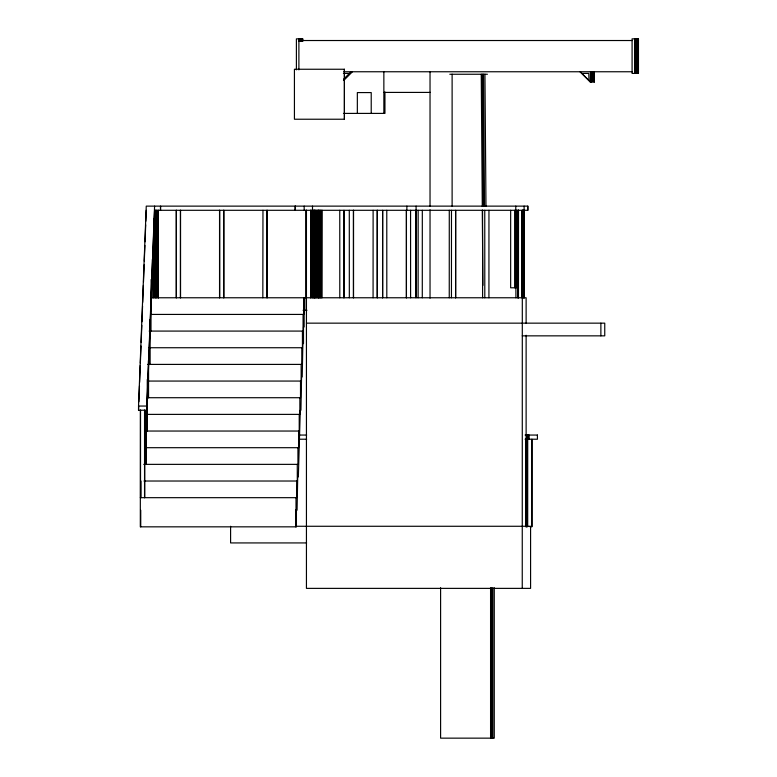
<?xml version="1.0" encoding="UTF-8"?>
<svg xmlns="http://www.w3.org/2000/svg" width="777" height="777" viewBox="0 0 777 777"><rect width="100%" height="100%" fill="white"/><g stroke="black" fill="none" stroke-linecap="round" stroke-linejoin="round"><path stroke-width="1.17" d="M157.954 219.881L158.236 297.766L158.246 210.295L158.12 212.694M138.539 406.05L146.261 206.128L527.845 206.128L527.845 210.295L154.584 210.295L146.863 410.217L138.539 410.217L138.539 406.05L146.863 406.05L154.584 206.128M138.539 410.217L138.675 406.585M138.869 401.738L139.471 385.984M139.617 382.352L140.268 365.384M140.365 362.966L141.016 345.998M141.161 342.366L141.812 325.398M141.958 321.765L142.56 306.012M142.706 302.379L143.356 285.421M143.502 281.779L144.153 264.821M144.289 261.189L144.901 245.435M145.046 241.802L145.697 224.835M145.833 221.202L146.261 210.295M343.822 78.924L351.126 71.756M344.133 79.71L352.059 71.756M343.453 80.497L352.224 71.756M298.912 40.521L632.313 40.521M344.415 69.25L294.425 69.25L294.434 119.231L344.415 119.231L344.415 69.25L344.405 119.231M343.735 71.756L632.313 71.756M343.405 73.417L349.465 73.417M581.701 73.417L588.811 73.417L588.947 80.497M449.796 74.252L487.422 74.252M590.034 80.497L591.705 82.168L591.705 71.756M580.04 71.756L590.452 82.168L590.607 71.756M592.482 73.417L592.482 80.497L594.298 82.168L594.298 71.756M383.857 92.414L430.477 92.414M343.453 113.403L384.945 113.403L384.945 91.987M151.661 297.766L526.126 297.766L526.126 323.154M303.069 310.256L306.973 310.256M151.02 314.423L303.729 314.423L303.729 297.766M306.439 323.154L604.749 323.154L604.749 335.849L522.251 335.849M149.165 331.08L303.079 331.08L303.079 314.423M149.165 347.737L302.438 347.737L302.438 331.08M147.62 364.403L301.797 364.403L301.797 347.737M147.883 381.06L301.155 381.06L301.155 364.403M147.805 397.717L300.505 397.717L300.505 381.06M147.154 414.384L299.864 414.384L299.864 397.717M145.309 431.041L299.223 431.041L299.223 414.384M298.941 435.052L306.653 435.052M525.097 435.052L537.451 435.052M298.941 439.219L306.653 439.219M525.097 439.219L537.451 439.219L537.393 435.052M145.309 447.698L298.582 447.698L298.582 431.041M143.755 464.364L297.931 464.364L297.931 447.698M144.017 481.021L297.29 481.021L297.29 464.364M140.316 497.678L296.649 497.678L296.649 481.021M295.464 526.272L530.584 526.272L530.584 588.374L306.439 588.374L306.439 210.295M529.807 526.68L531.886 526.68L531.886 439.219L531.856 526.68M306.604 542.929L230.594 542.929L230.594 526.272M580.196 71.756L590.607 82.168M484.945 74.184L485.984 206.488M483.508 74.184L484.547 206.488M482.342 74.184L483.381 206.488M481.254 74.184L482.284 206.488M482.313 210.13L482.905 285.392M158.12 248.64L158.372 297.766L158.226 210.295L158.236 297.766M638.276 38.85L638.276 73.417M637.023 38.85L637.023 73.417M636.839 38.85L636.839 73.417M635.858 38.85L635.858 73.417M635.673 38.85L635.673 73.417M634.77 38.85L634.77 73.417M634.586 38.85L634.586 73.417M600.874 323.154L600.874 335.849M594.143 71.756L594.143 82.168M592.861 71.756L592.861 82.168L592.705 71.756M591.54 71.756L591.54 82.168M590.452 71.756L590.452 82.168M529.166 435.052L529.166 439.219M528.399 435.052L528.399 439.219M528.243 435.052L528.243 439.219M527.777 206.128L527.777 210.295M527.719 439.219L527.69 526.68M527.476 435.052L527.476 439.219M526.748 439.219L526.787 526.68M526.553 435.052L526.524 526.68L526.495 439.219M526.272 439.219L526.272 526.68M526.126 335.246L526.126 526.272M525.99 439.219L526.019 526.68M525.767 439.219L525.738 526.68M524.32 210.295L524.349 297.766M524.116 206.128L524.096 297.766L524.067 210.295M523.815 210.295L523.844 297.766M523.591 210.295L523.552 297.766M522.863 210.295L522.834 297.766M522.61 210.295L522.581 297.766M522.358 297.766L522.329 210.295L522.251 588.374M522.105 210.295L522.076 297.766M518.521 210.295L518.444 297.766L518.414 210.295M518.191 210.295L518.113 297.766M518.084 210.295L518.084 297.766M517.938 210.295L517.909 297.766M516.365 210.295L516.365 287.791L510.654 287.791L510.654 210.295M515.889 286.975L515.918 297.766M515.782 206.128L515.792 287.791M515.394 210.295L515.394 287.791M514.821 210.295L514.821 287.791M494.269 587.694L494.269 738.15L440.598 738.15L440.598 587.694M492.832 587.694L492.832 738.15M491.666 587.694L491.666 738.15M490.569 587.694L490.569 738.15M488.956 210.295L488.927 297.766M484.761 210.295L484.799 297.766M482.566 210.295L482.604 297.766M452.117 74.174L452.117 206.158M451.476 210.295L451.447 297.766M449.281 210.295L449.252 297.766M430.031 71.756L430.031 206.158M430.031 209.79L430.031 298.174M422.319 210.295L422.29 297.766M418.162 210.295L418.123 297.766M416.093 206.128L415.967 297.766L415.928 210.295M410.567 210.295L410.596 297.766M406.866 206.128L406.866 210.295M406.429 210.295L406.429 297.766M406.4 210.295L406.4 297.766M386.781 210.295L386.81 297.766M383.857 71.756L383.857 113.403M377.272 210.295L377.272 297.766M377.243 210.295L377.243 297.766M373.115 210.295L373.077 297.766M371.221 113.403L371.221 92.58L357.342 92.58L357.342 113.403M353.496 210.295L353.496 297.766M353.457 210.295L353.457 297.766M349.291 210.295L349.329 297.766M339.763 210.295L339.792 297.766M322.222 210.295L322.086 297.766M321.105 210.295L321.105 297.766M320.969 210.295L320.969 297.766M319.988 210.295L319.988 297.766M319.842 210.295L319.842 297.766M318.871 210.295L318.871 297.766M318.725 210.295L318.725 297.766M318.162 210.295L318.162 297.766M318.026 210.295L318.026 297.766M317.045 210.295L316.899 297.766M315.928 210.295L315.928 297.766M315.783 210.295L315.783 297.766M314.802 210.295L314.802 297.766M314.666 210.295L314.666 297.766M314.102 210.295L314.102 297.766M313.966 210.295L313.966 297.766M312.985 210.295L312.985 297.766M312.84 210.295L312.84 297.766M312.5 206.128L312.5 210.295M311.723 210.295L311.868 297.766M310.742 210.295L310.742 297.766M310.635 210.295L310.606 297.766M306.264 210.295L306.264 297.766M306.119 210.295L306.119 297.766M304.739 297.766L304.739 310.256M304.37 297.766L304.37 310.256M304.176 206.128L304.176 210.295M304.147 310.256L304.147 326.913L303.496 326.913L303.496 343.58L302.855 343.58L302.214 376.894L301.573 376.894L300.922 410.217L300.281 410.217L298.349 476.855L297.708 476.855L297.067 510.178L296.425 510.178L296.425 526.835L140.316 526.835L140.394 410.217M302.777 41.23L302.777 38.85L296.396 38.85L296.396 69.843M302.593 38.85L302.593 41.23M301.34 38.85L301.34 41.23M301.155 38.85L301.155 41.23M300.175 38.85L300.175 41.23M299.99 38.85L299.99 41.23M299.077 38.85L299.077 41.23M298.892 38.85L298.892 69.843M296.008 497.678L296.008 526.835M295.668 509.906L295.668 526.68M295.241 206.128L295.241 210.295M295.182 206.128L295.182 210.295M267.133 210.295L267.133 297.766M266.987 210.295L266.987 297.766M262.966 210.295L262.83 297.766M223.844 210.295L223.844 297.766M223.698 210.295L223.698 297.766M219.677 210.295L219.677 297.766M219.541 210.295L219.541 297.766M180.546 210.295L180.546 297.766M180.41 210.295L180.41 297.766M176.389 210.295L176.389 297.766M176.243 210.295L176.243 297.766M156.886 210.295L156.886 297.766M156.74 210.295L156.74 297.766M155.39 210.295L155.39 297.766M155.254 210.295L155.254 297.766M153.904 218.687L153.904 297.766M153.768 218.687L153.768 297.766M152.418 259.421L152.273 297.766M151.126 279.565L150.991 331.08M149.844 320.066L149.844 364.403M149.699 320.066L149.699 364.403M148.553 360.577L148.553 397.717M148.417 360.577L148.417 397.717M147.271 379.516L147.271 431.041M147.125 399.893L147.125 431.041M146.863 406.05L146.863 410.217M145.979 410.441L145.979 464.364M145.843 410.441L145.843 464.364M144.697 410.217L144.697 497.678M144.551 410.217L144.551 497.678M140.967 481.021L140.967 497.678M140.744 510.178L140.744 526.835M140.53 410.217L140.53 497.678M638.461 38.85L632.089 38.85L632.089 73.417L638.461 73.417L638.461 38.85M527.039 526.68L527.039 439.219L527.01 526.68M455.643 297.766L455.643 210.295L455.613 297.766M382.643 297.766L382.643 210.295L382.614 297.766M343.958 297.766L343.958 210.295L343.929 297.766M160.538 210.295L160.538 206.128L160.48 210.295"/></g></svg>
